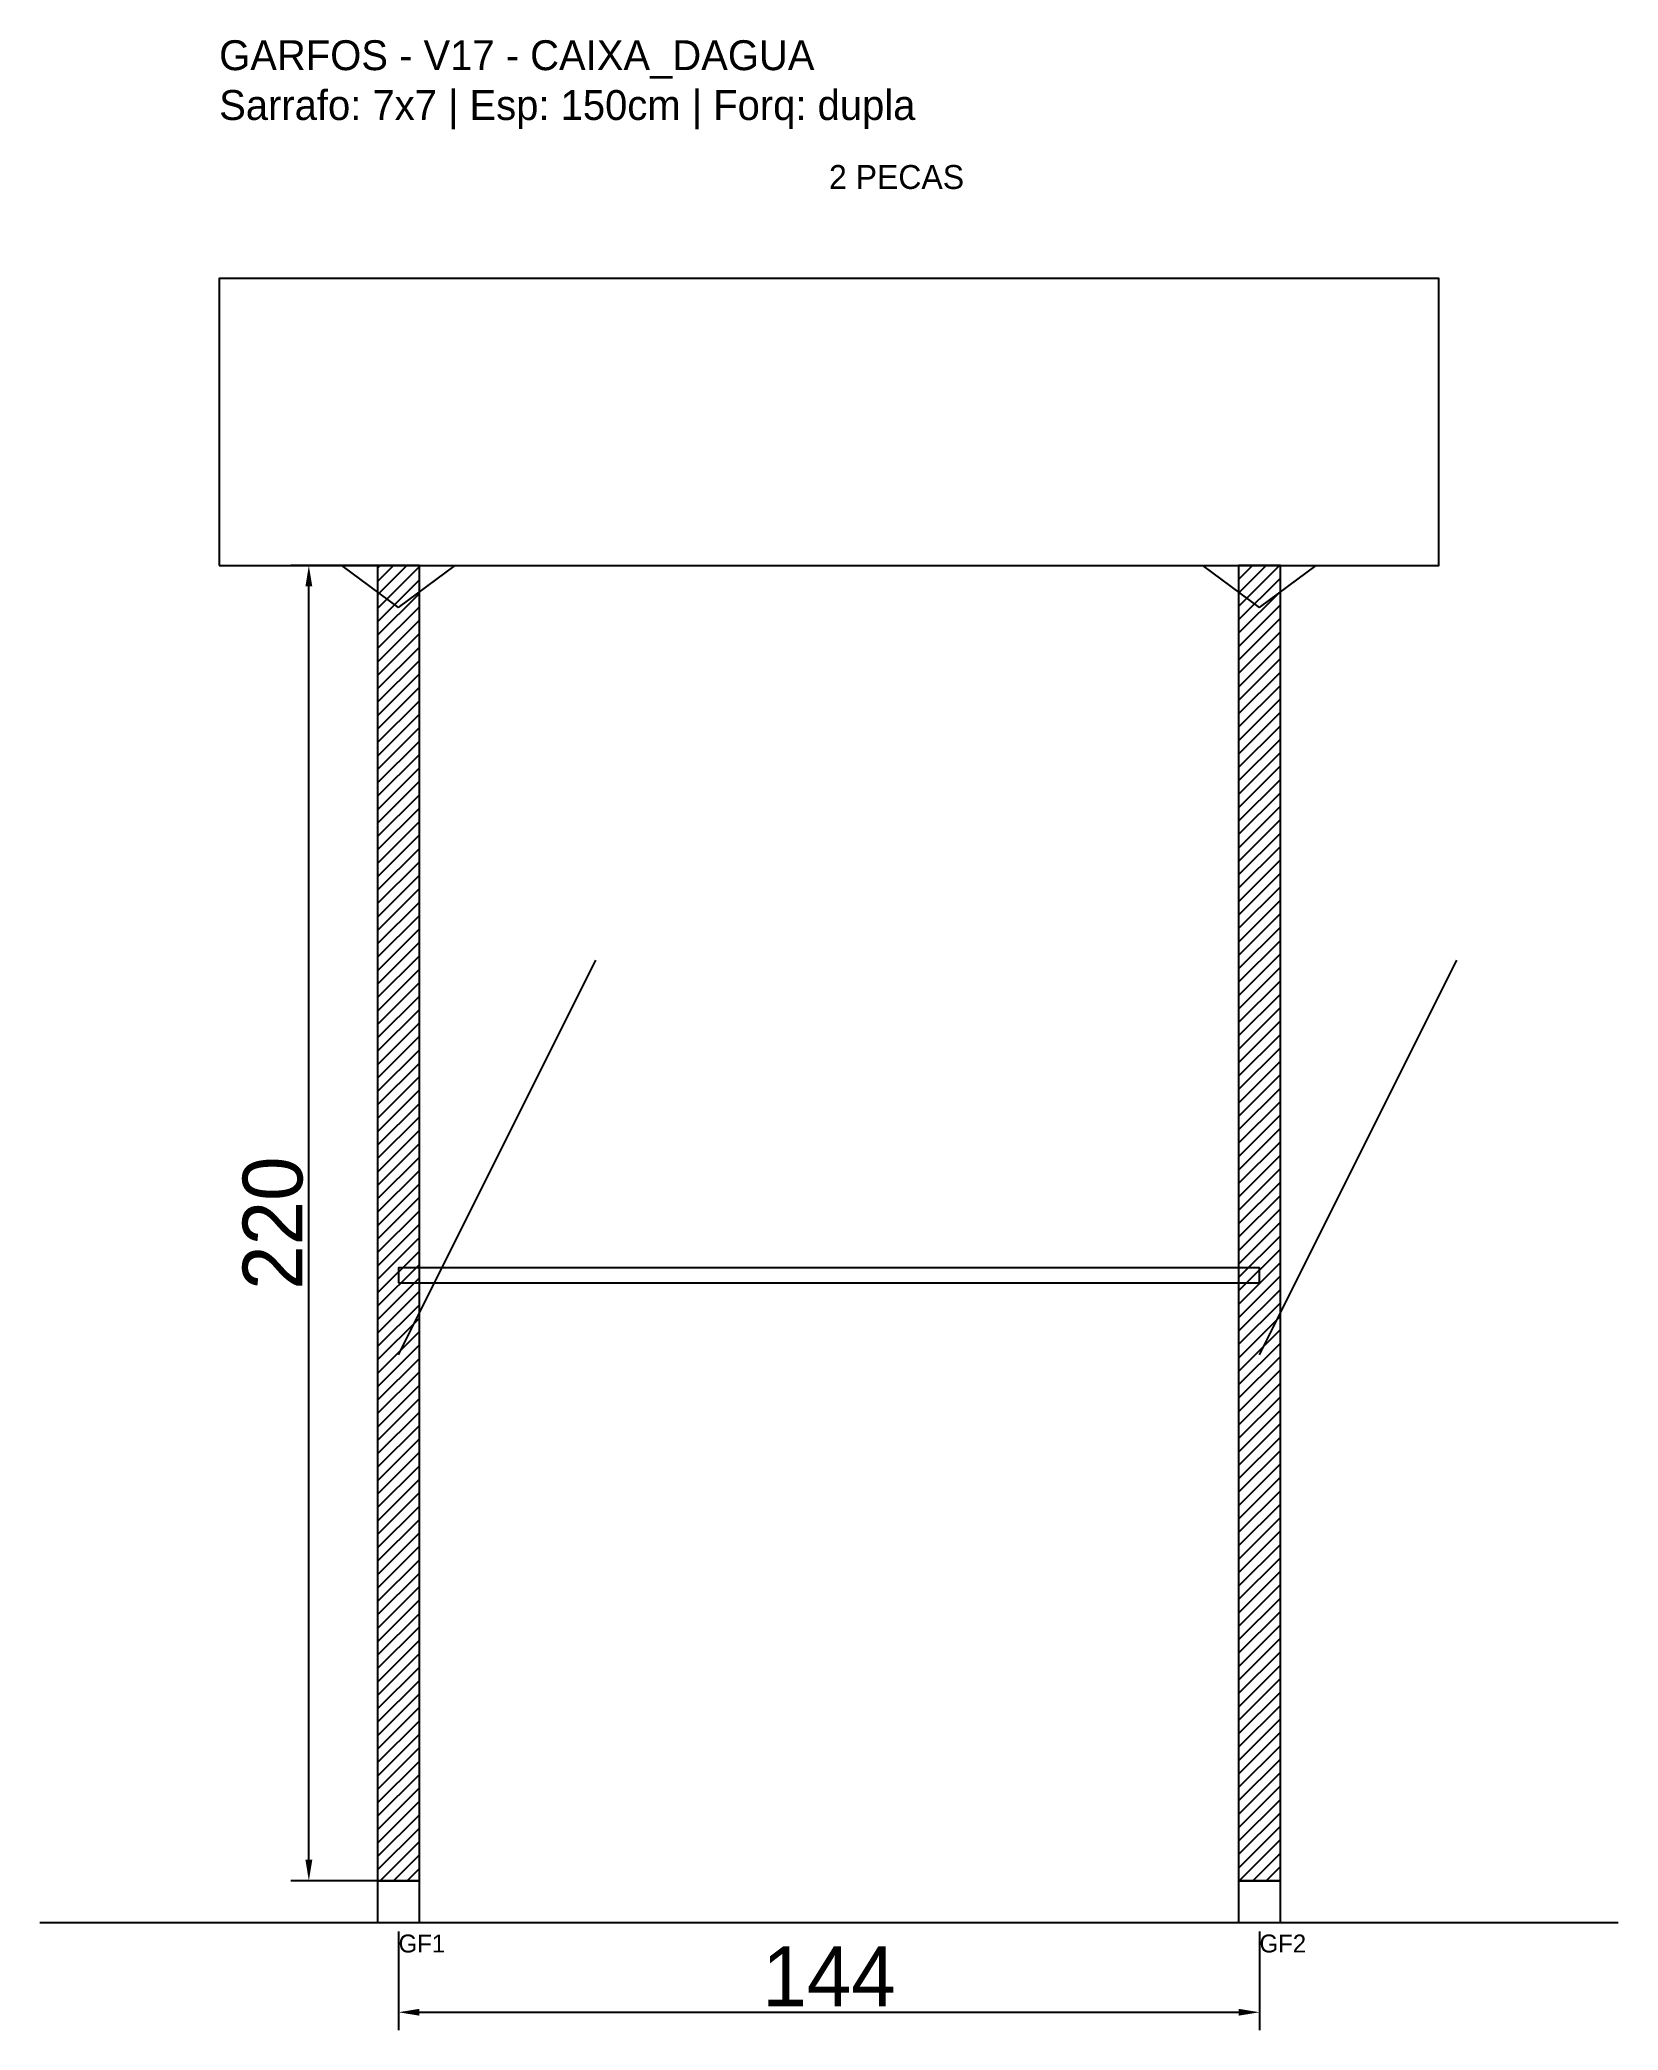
# Model space of a CAD drawing. Header units: metres. Extents: x -30 to 234, y -25 to 308.
import ezdxf

# ---------------------------------------------------------------- set-up
doc = ezdxf.new("R2010")
doc.units = ezdxf.units.M
for name, color, linetype in [('BARRA_ANCORAGEM', 1, 'Continuous'), ('COTA', 241, 'Continuous'), ('GARFOS OK', 3, 'Continuous'), ('NOME DA VIGA', 6, 'Continuous'), ('SARR_7x7', 40, 'Continuous'), ('TIRAS REESCORAMENTO', 252, 'Continuous'), ('VIGAS', 3, 'Continuous')]:
    doc.layers.add(name, color=color, linetype=linetype)
doc.dimstyles.new('EZ DXF', dxfattribs={"dimtxt": 10, "dimasz": 3.5, "dimexe": 3, "dimexo": 1.5, "dimgap": 1, "dimtad": 1, "dimdec": 1, "dimdsep": 46, "dimcen": 2.5, "dimazin": 3, "dimtfac": 1, "dimtmove": 0, "dimatfit": 3})

msp = doc.modelspace()

# ---------------------------------------------------------------- hatches: boundary and pattern name
at = {"layer": 'COTA'}
h = msp.add_hatch(dxfattribs=at)
h.set_pattern_fill('ANSI31', scale=0.5)
h.paths.add_polyline_path([(26.5, 0), (33.5, 0), (33.5, 220), (26.5, 220)])
h = msp.add_hatch(dxfattribs=at)
h.set_pattern_fill('ANSI31', scale=0.5)
h.paths.add_polyline_path([(170.5, 0), (177.5, 0), (177.5, 220), (170.5, 220)])

# ---------------------------------------------------------------- linework, layer by layer
at = {"layer": 'BARRA_ANCORAGEM'}
for p, q in [((30, 88), (63, 154)), ((174, 88), (207, 154))]:
    msp.add_line(p, q, dxfattribs=at)
at = {"layer": 'GARFOS OK'}
for p, q in [((30, 213), (20.5, 220)), ((20.5, 220), (39.5, 220)), ((30, 213), (39.5, 220)), ((174, 213), (164.5, 220)), ((164.5, 220), (183.5, 220)), ((174, 213), (183.5, 220))]:
    msp.add_line(p, q, dxfattribs=at)
at = {"layer": 'GARFOS OK', "linetype": 'CONTINUOUS'}
msp.add_line((-30, -7), (234, -7), dxfattribs=at)
at = {"layer": 'GARFOS OK'}
for points in [[(26.5, 0), (33.5, 0), (33.5, 220), (26.5, 220), (26.5, 0)], [(170.5, 0), (177.5, 0), (177.5, 220), (170.5, 220), (170.5, 0)]]:
    msp.add_lwpolyline(points, dxfattribs=at)
at = {"layer": 'SARR_7x7'}
for points in [[(26.5, -7), (33.5, -7), (33.5, 0), (26.5, 0), (26.5, -7)], [(170.5, -7), (177.5, -7), (177.5, 0), (170.5, 0), (170.5, -7)]]:
    msp.add_lwpolyline(points, dxfattribs=at)
at = {"layer": 'TIRAS REESCORAMENTO'}
msp.add_lwpolyline([(30, 100), (174, 100), (174, 102.5), (30, 102.5), (30, 100)], dxfattribs=at)
at = {"layer": 'VIGAS'}
msp.add_lwpolyline([(0, 220), (204, 220), (204, 268), (0, 268), (0, 220)], dxfattribs=at)

# ---------------------------------------------------------------- texts
at = {"layer": 'NOME DA VIGA'}
for s, height, p in [('2 PECAS', 4, (102, 283)), ('GF1', 3, (30, -12)), ('GF2', 3, (174, -12))]:
    msp.add_text(s, height=height, dxfattribs=at).set_placement(p)
at = {"layer": 'NOME DA VIGA', "insert": (0, 293), "char_height": 5, "attachment_point": 7}
msp.add_mtext('GARFOS - V17 - CAIXA_DAGUA\\PSarrafo: 7x7 | Esp: 150cm | Forq: dupla', dxfattribs=at)

# ---------------------------------------------------------------- dimensions: what is measured, and where the dimension line sits
at = {"layer": 'COTA'}
msp.add_linear_dim(base=(15, 0), p1=(30, 0), p2=(30, 220), angle=90, dimstyle='EZ DXF', dxfattribs=at).render()
msp.add_linear_dim(base=(30, -22), p1=(30, -7), p2=(174, -7), dimstyle='EZ DXF', dxfattribs=at).render()

doc.saveas('drawing.dxf')
